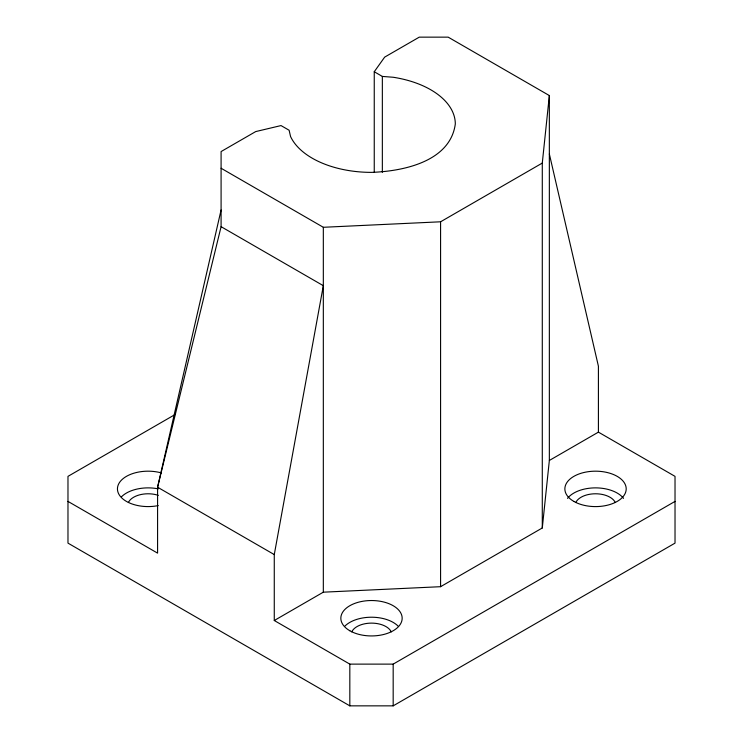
<?xml version="1.0" encoding="UTF-8"?>
<svg xmlns="http://www.w3.org/2000/svg" width="743" height="743" viewBox="0 0 743 743"><rect width="100%" height="100%" fill="white"/><g stroke="black" fill="none" stroke-linecap="round" stroke-linejoin="round"><path stroke-width="1.11" d="M374.249 71.746L382.348 76.427L393.186 77.253A83.81 48.388 0 0 1 455.31 123.988C450.239 161.723 402.975 171.299 371.5 172.376A83.81 48.388 0 0 1 290.55 136.508L289.12 130.248L281.021 125.576L255.703 131.585L221.089 151.563L221.089 226.671L323.326 285.693L274.269 554.584L274.269 620.507L323.326 592.18L440.58 586.691L542.288 527.976L542.288 163.07L549.346 95.559L448.178 37.15L419.266 37.15L384.66 57.127L374.249 71.746L374.249 172.283M542.288 527.976L549.346 460.465L549.346 95.559M221.089 209.981L157.581 487.213L157.581 553.136L67.975 501.404M221.089 226.671L157.581 487.213L274.269 554.584M221.089 168.252L323.326 227.284L440.58 221.795L542.288 163.07M175.292 414.408L67.975 476.365L67.975 543.124L349.823 705.85L393.177 705.85L675.025 543.124L675.025 476.365L598.412 432.138L549.346 460.465M274.269 620.507L349.823 664.121L393.177 664.121L675.025 501.404M549.346 153.977L598.412 366.215L598.412 432.138M440.58 221.795L440.58 586.691M393.177 664.121L393.177 705.85M382.348 76.427L382.348 172.339M349.823 664.121L349.823 705.85M323.326 227.284L323.326 592.18M128.372 502.519A20.442 11.804 0 0 1 158.333 495.358M351.755 631.866A20.442 11.804 0 0 1 371.5 623.117A20.442 11.804 0 0 1 391.245 631.866M575.788 502.519A20.442 11.804 0 0 1 595.533 493.779A20.442 11.804 0 0 1 615.278 502.519M158.231 505.593A30.658 17.702 0 0 1 117.496 487.891A30.658 17.702 0 0 1 161.426 472.938M567.522 498.377A30.658 17.702 0 0 1 595.533 487.872A30.658 17.702 0 0 1 623.535 498.377M344.947 626.07A30.658 17.702 0 0 1 398.053 626.07M121.555 496.723A30.658 17.702 0 0 1 158.231 488.866M349.823 630.751A30.658 17.702 0 0 0 401.118 622.81A30.658 17.702 0 0 0 363.568 601.133A30.658 17.702 0 0 0 349.823 630.751M573.847 501.404A30.658 17.702 0 0 0 625.151 493.473A30.658 17.702 0 0 0 587.592 471.786A30.658 17.702 0 0 0 573.847 501.404"/></g></svg>
